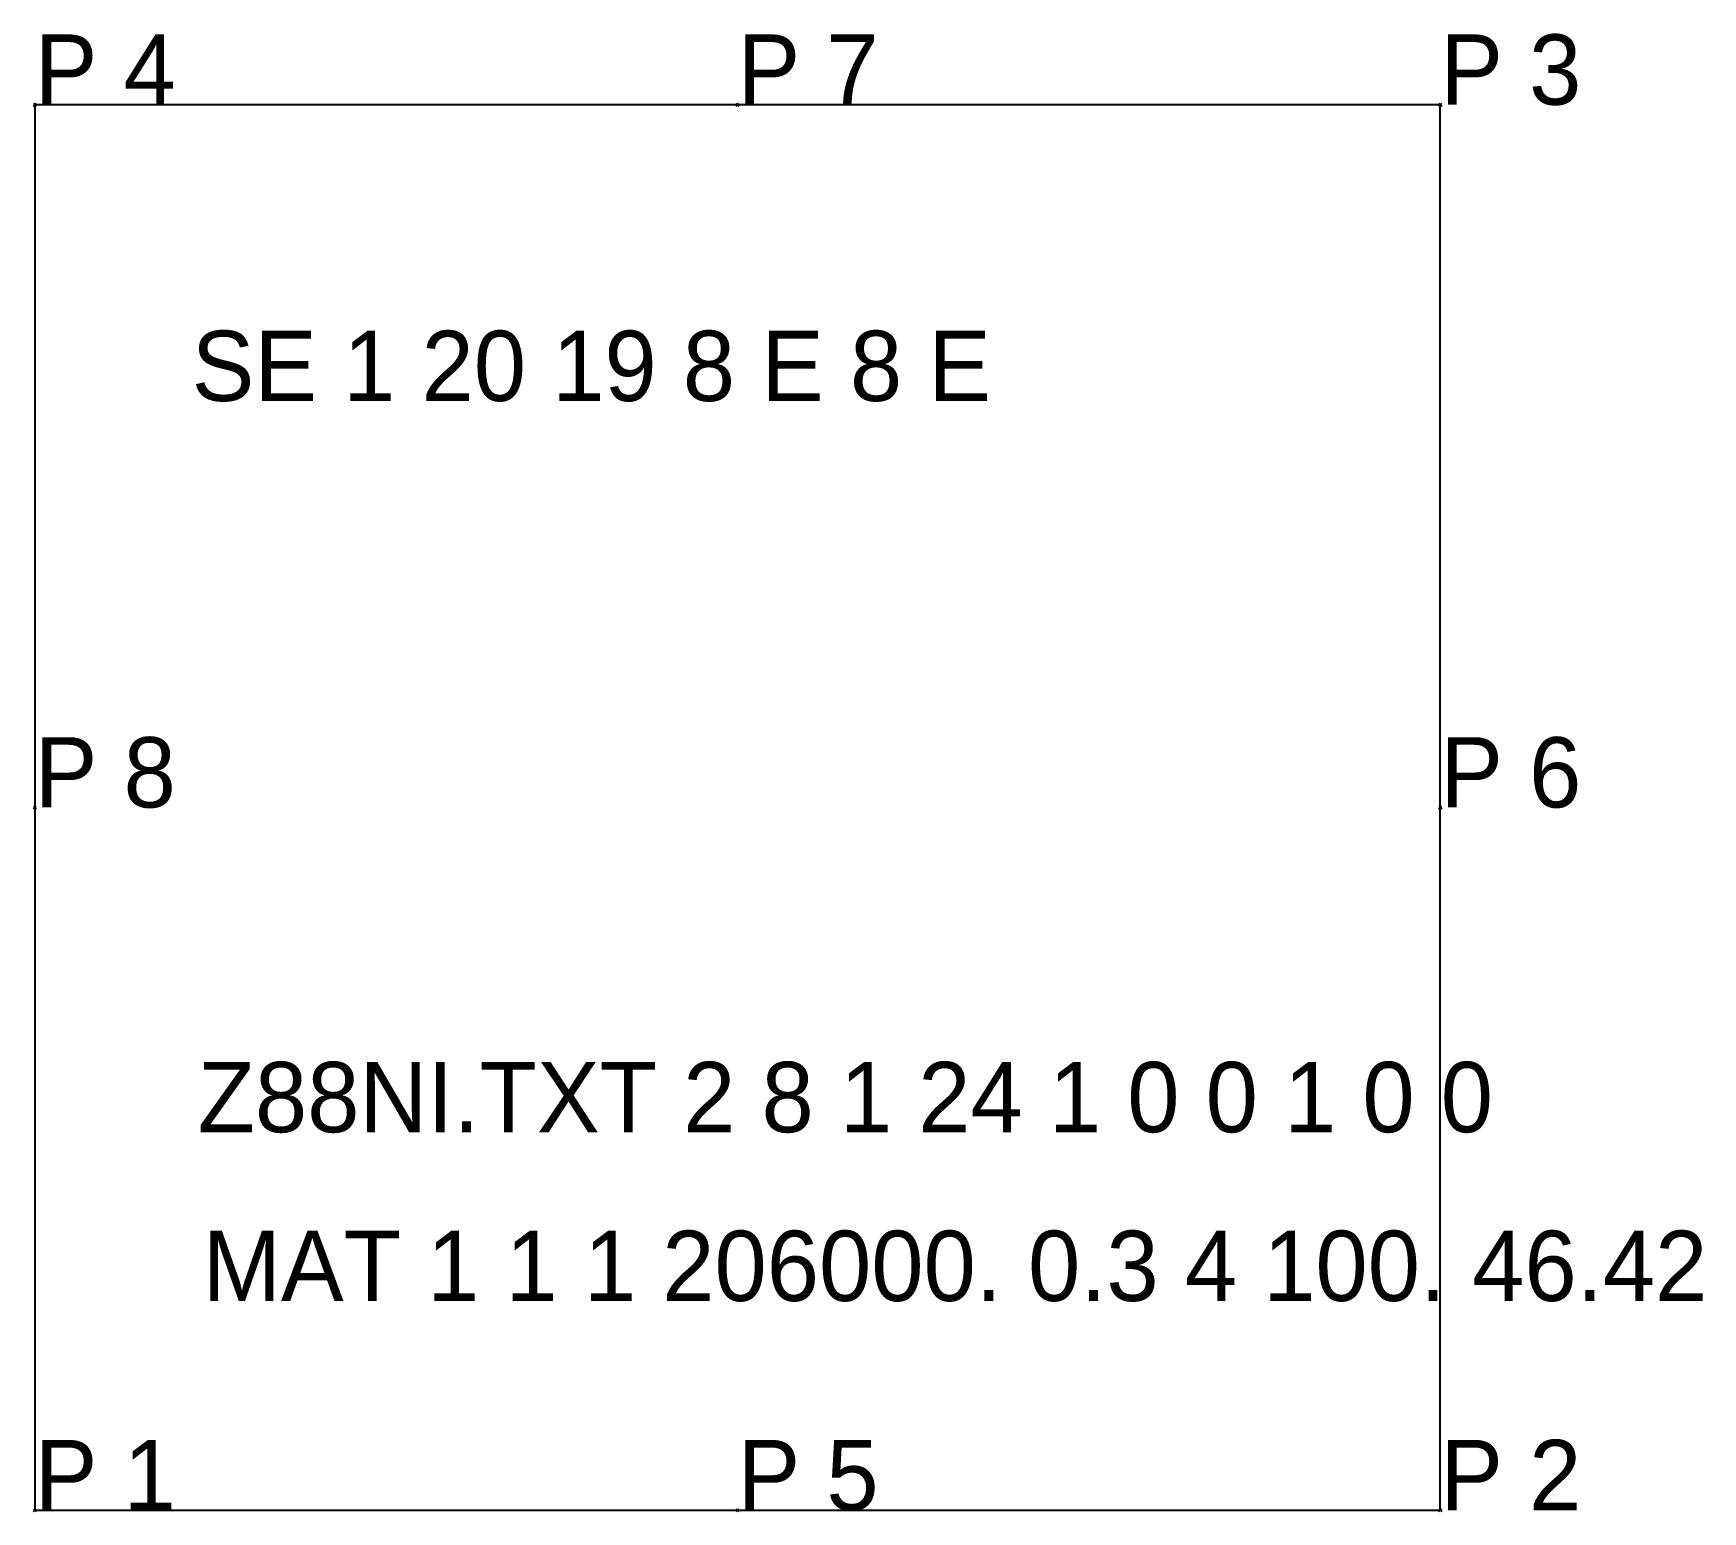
# Model space of a CAD drawing. Extents: x 99 to 1287, y 99 to 1151.
import ezdxf

# ---------------------------------------------------------------- set-up
doc = ezdxf.new("R2010")
doc.units = 0
doc.header["$PDMODE"] = 3
doc.header["$PDSIZE"] = -10
doc.layers.get('0').update_dxf_attribs({"linetype": 'CONTINUOUS'})
for name, color, linetype in [('Z88EIO', 5, 'CONTINUOUS'), ('Z88GEN', 6, 'CONTINUOUS'), ('Z88KNR', 1, 'CONTINUOUS'), ('Z88NET', 5, 'CONTINUOUS')]:
    doc.layers.add(name, color=color, linetype=linetype)

msp = doc.modelspace()

# ---------------------------------------------------------------- linework, layer by layer
at = {"linetype": 'CONTINUOUS'}
for p, q in [((600, 1100), (100, 1100)), ((100, 1100), (100, 600)), ((1100, 1100), (600, 1100)), ((1100, 600), (1100, 1100)), ((100, 600), (100, 100)), ((1100, 100), (1100, 600)), ((100, 100), (600, 100)), ((600, 100), (1100, 100))]:
    msp.add_line(p, q, dxfattribs=at)
for p in [(100, 1100), (600, 1100), (1100, 1100), (100, 600), (1100, 600), (100, 100), (600, 100), (1100, 100)]:
    msp.add_point(p, dxfattribs=at)
at = {"layer": 'Z88NET', "linetype": 'CONTINUOUS'}
for p, q in [((600, 1100), (100, 1100)), ((100, 1100), (100, 600)), ((1100, 1100), (600, 1100)), ((1100, 600), (1100, 1100)), ((100, 600), (100, 100)), ((1100, 100), (1100, 600)), ((100, 100), (600, 100)), ((600, 100), (1100, 100))]:
    msp.add_line(p, q, dxfattribs=at)

# ---------------------------------------------------------------- texts
at = {"layer": 'Z88EIO', "linetype": 'CONTINUOUS'}
msp.add_text('SE 1 20 19 8 E 8 E', height=50, dxfattribs=at).set_placement((211.625752, 889.191341))
at = {"layer": 'Z88GEN', "linetype": 'CONTINUOUS'}
for s, p in [('Z88NI.TXT 2 8 1 24 1 0 0 1 0 0', (215.779811, 368.93562)), ('MAT 1 1 1 206000. 0.3 4 100. 46.42', (219.423989, 248.876605))]:
    msp.add_text(s, height=50, dxfattribs=at).set_placement(p)
at = {"layer": 'Z88KNR', "linetype": 'CONTINUOUS'}
for s, p in [('P 4', (100, 1100)), ('P 7', (600, 1100)), ('P 3', (1100, 1100)), ('P 8', (100, 600)), ('P 6', (1100, 600)), ('P 1', (100, 100)), ('P 5', (600, 100)), ('P 2', (1100, 100))]:
    msp.add_text(s, height=50, dxfattribs=at).set_placement(p)

doc.saveas('drawing.dxf')
